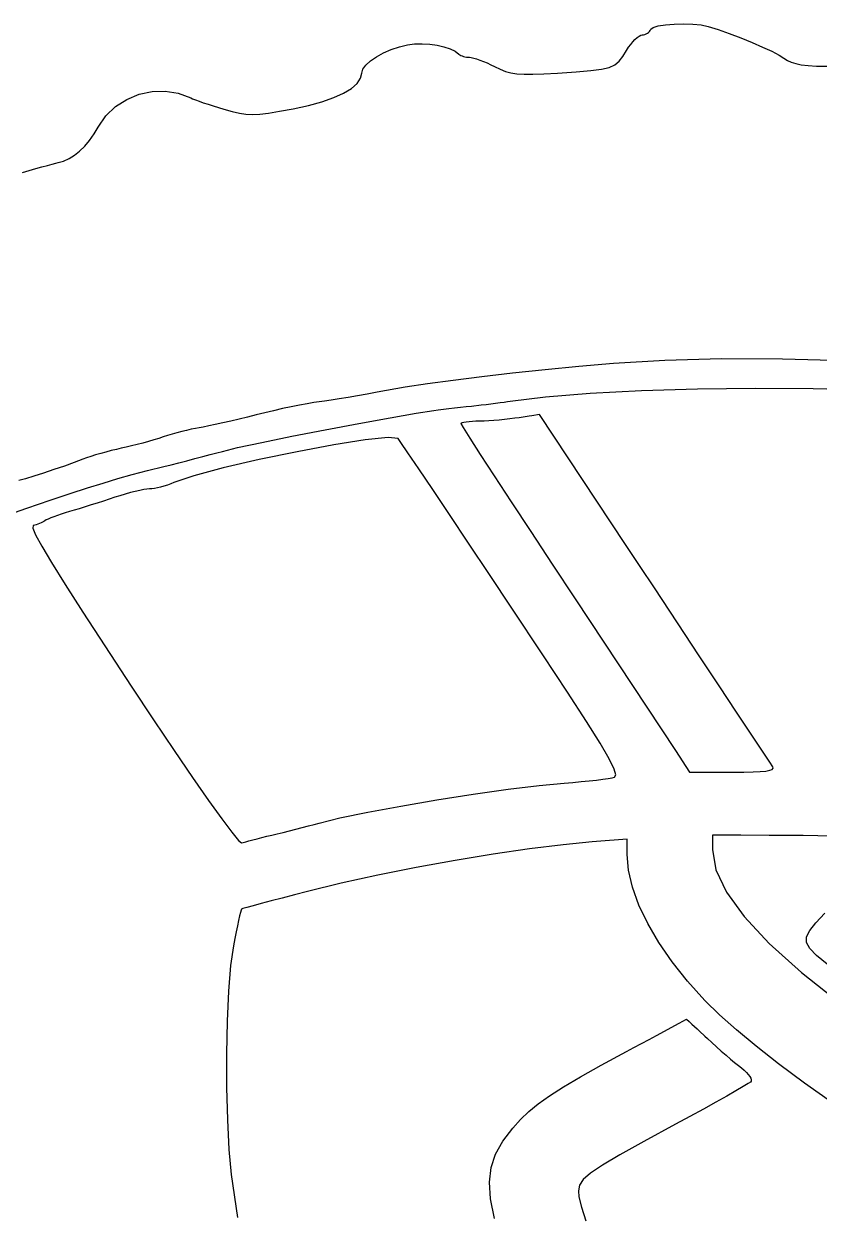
# Model space of a CAD drawing. Extents: x 0.3 to 13.7, y 0.1 to 13.4.
# Drawn here: x 5.132 to 7.097, y 10.458 to 13.405 of the extents above; entities that cross this region are included whole.
import ezdxf

# ---------------------------------------------------------------- set-up
doc = ezdxf.new("R2010")
doc.units = 0
doc.layers.get('0').update_dxf_attribs({"linetype": 'CONTINUOUS'})

msp = doc.modelspace()

# ---------------------------------------------------------------- linework, layer by layer
at = {"color": 0}
for points in [[(5.12799, 13.0379), (5.14497, 13.0428), (5.16124, 13.0474), (5.17638, 13.0517), (5.18989, 13.0553), (5.20144, 13.0584), (5.2105, 13.0607), (5.21664, 13.0621), (5.23004, 13.0659), (5.24338, 13.0721), (5.25662, 13.0803), (5.26953, 13.0907), (5.28207, 13.103), (5.294, 13.1171), (5.30524, 13.1328), (5.3156, 13.15), (5.33464, 13.1775), (5.35851, 13.2004), (5.38618, 13.2183), (5.4165, 13.2308), (5.44851, 13.2378), (5.48112, 13.2389), (5.51329, 13.2337), (5.544, 13.2218), (5.54878, 13.2196), (5.55578, 13.2169), (5.56467, 13.2137), (5.57508, 13.21), (5.58681, 13.2062), (5.59933, 13.2021), (5.61247, 13.1981), (5.62587, 13.1941), (5.64665, 13.1882), (5.66428, 13.184), (5.68033, 13.1816), (5.69661, 13.1808), (5.71468, 13.1818), (5.73628, 13.1845), (5.76313, 13.189), (5.79688, 13.1952), (5.83475, 13.2033), (5.86838, 13.2125), (5.89746, 13.2227), (5.92176, 13.2336), (5.94103, 13.2453), (5.95514, 13.2577), (5.96376, 13.2705), (5.96669, 13.2835), (5.96935, 13.2928), (5.97689, 13.303), (5.9885, 13.3134), (6.00336, 13.3237), (6.02067, 13.3333), (6.03971, 13.3418), (6.05968, 13.3486), (6.07975, 13.3534), (6.09728, 13.3555), (6.11578, 13.356), (6.1345, 13.3548), (6.15272, 13.3522), (6.16976, 13.3483), (6.18494, 13.3433), (6.19754, 13.3372), (6.20687, 13.3302), (6.20882, 13.3286), (6.21137, 13.3271), (6.21442, 13.3257), (6.21778, 13.3246), (6.2214, 13.3236), (6.22521, 13.3229), (6.22906, 13.3224), (6.23286, 13.3223), (6.23736, 13.3217), (6.24333, 13.3204), (6.25043, 13.3183), (6.25851, 13.3155), (6.26719, 13.3121), (6.27636, 13.3083), (6.28564, 13.304), (6.29486, 13.2994), (6.30871, 13.2926), (6.32172, 13.2874), (6.33513, 13.2837), (6.3501, 13.2815), (6.36783, 13.2804), (6.3896, 13.2805), (6.41656, 13.2816), (6.44997, 13.2835), (6.49669, 13.2866), (6.53233, 13.2895), (6.55886, 13.293), (6.57818, 13.2975), (6.59212, 13.3038), (6.60265, 13.3124), (6.61165, 13.3242), (6.62104, 13.3394), (6.62592, 13.3471), (6.63113, 13.3543), (6.63644, 13.3608), (6.64176, 13.3665), (6.64692, 13.3712), (6.65175, 13.3748), (6.65608, 13.377), (6.65983, 13.3778), (6.66314, 13.3781), (6.66644, 13.3789), (6.6696, 13.3802), (6.67253, 13.3819), (6.67518, 13.384), (6.67746, 13.3863), (6.67931, 13.3888), (6.68056, 13.3917), (6.68636, 13.3963), (6.69917, 13.4001), (6.71724, 13.4028), (6.73867, 13.4045), (6.76172, 13.405), (6.7845, 13.4043), (6.80528, 13.4023), (6.82221, 13.3987), (6.84722, 13.3908), (6.87468, 13.3811), (6.90306, 13.3703), (6.93104, 13.359), (6.95714, 13.3477), (6.97993, 13.3371), (6.99794, 13.3278), (7.00982, 13.3203), (7.01824, 13.3147), (7.02767, 13.3101), (7.0389, 13.3066), (7.05257, 13.304), (7.06944, 13.302), (7.09017, 13.3008), (7.1154, 13.3002)], [(7.16222, 12.5719), (7.00586, 12.5763), (6.8559, 12.5768), (6.71576, 12.5731), (6.58886, 12.5653), (6.50331, 12.5578), (6.41971, 12.5497), (6.33925, 12.5413), (6.26318, 12.5327), (6.19276, 12.5239), (6.12924, 12.5153), (6.07383, 12.5068), (6.02778, 12.4987), (6.00435, 12.4944), (5.98025, 12.49), (5.95622, 12.4858), (5.933, 12.4818), (5.91114, 12.4782), (5.89144, 12.475), (5.87457, 12.4726), (5.86111, 12.4708), (5.84793, 12.469), (5.83165, 12.4662), (5.81299, 12.4627), (5.79249, 12.4586), (5.77089, 12.454), (5.74875, 12.449), (5.72678, 12.4438), (5.70557, 12.4386), (5.68463, 12.4333), (5.66351, 12.4282), (5.64279, 12.4232), (5.62299, 12.4187), (5.60476, 12.4147), (5.5886, 12.4112), (5.57514, 12.4085), (5.56494, 12.4067), (5.55583, 12.4052), (5.54536, 12.4031), (5.53401, 12.4004), (5.52208, 12.3975), (5.50999, 12.3944), (5.49799, 12.391), (5.4866, 12.3876), (5.47607, 12.3842), (5.46522, 12.3806), (5.4529, 12.3769), (5.43961, 12.373), (5.42562, 12.3691), (5.41151, 12.3654), (5.39763, 12.3619), (5.38439, 12.3587), (5.37224, 12.356), (5.36025, 12.3533), (5.3476, 12.3502), (5.33453, 12.3468), (5.32156, 12.3432), (5.30903, 12.3395), (5.29725, 12.3359), (5.28674, 12.3324), (5.27778, 12.3291), (5.25618, 12.321), (5.23178, 12.3122), (5.20606, 12.3034), (5.18039, 12.2949), (5.15642, 12.2872), (5.13553, 12.2808), (5.11919, 12.2762)], [(5.10872, 12.1976), (5.13889, 12.208), (5.1965, 12.2277), (5.24582, 12.2442), (5.28879, 12.2583), (5.32742, 12.2702), (5.36367, 12.281), (5.39953, 12.291), (5.43685, 12.3008), (5.47775, 12.311), (5.49576, 12.3155), (5.51497, 12.3203), (5.53478, 12.3254), (5.55458, 12.3305), (5.57383, 12.3356), (5.5919, 12.3403), (5.60824, 12.3447), (5.62224, 12.3485), (5.66, 12.3576), (5.71962, 12.3705), (5.79417, 12.3856), (5.87657, 12.4018), (5.95979, 12.4176), (6.03689, 12.4317), (6.10075, 12.4428), (6.14442, 12.4494), (6.1556, 12.4507), (6.16824, 12.4524), (6.18186, 12.454), (6.19607, 12.4557), (6.21044, 12.4574), (6.2245, 12.459), (6.23779, 12.4604), (6.26172, 12.4631), (6.27376, 12.4645), (6.28575, 12.466), (6.29742, 12.4674), (6.30832, 12.4688), (6.31814, 12.4702), (6.32661, 12.4714), (6.33333, 12.4723), (6.42042, 12.4831), (6.53065, 12.4919), (6.65799, 12.4985), (6.79628, 12.5028), (6.93961, 12.5046), (7.08182, 12.5039), (7.21685, 12.5005)], [(7.13346, 10.7357), (7.0606, 10.7874), (6.99669, 10.8347), (6.94086, 10.8782), (6.89247, 10.9185), (6.85064, 10.9561), (6.81461, 10.9917), (6.77186, 11.039), (6.73394, 11.0867), (6.70101, 11.1344), (6.67339, 11.1814), (6.65147, 11.2273), (6.63542, 11.2715), (6.62554, 11.3134), (6.62224, 11.3525), (6.62224, 11.3899), (6.61143, 11.3891), (6.58996, 11.3874), (6.57915, 11.3866), (6.56842, 11.3858), (6.55761, 11.385), (6.53614, 11.3834), (6.46403, 11.3764), (6.38151, 11.3661), (6.29161, 11.3529), (6.1971, 11.3372), (6.10107, 11.3197), (6.00635, 11.3007), (5.9159, 11.2809), (5.83268, 11.2608), (5.8004, 11.2524), (5.77018, 11.2446), (5.74262, 11.2374), (5.71847, 11.231), (5.6984, 11.2255), (5.68306, 11.2213), (5.67312, 11.2184), (5.66922, 11.217), (5.66829, 11.2146), (5.66672, 11.2091), (5.66465, 11.2005), (5.66217, 11.1894), (5.65929, 11.1761), (5.65614, 11.1609), (5.65283, 11.1443), (5.64936, 11.1266), (5.64258, 11.078), (5.63747, 11.0144), (5.63406, 10.94), (5.63243, 10.8593), (5.6326, 10.7767), (5.6346, 10.6965), (5.63851, 10.6232), (5.64432, 10.5611), (5.65978, 10.455)], [(7.12663, 11.3975), (7.09326, 11.3983), (7.05724, 11.3989), (7.01942, 11.3992), (6.99621, 11.3994), (6.97293, 11.3994), (6.9031, 11.3997), (6.87989, 11.3998), (6.85661, 11.4), (6.83333, 11.4), (6.83333, 11.3646), (6.8419, 11.3145), (6.86789, 11.2592), (6.91157, 11.1987), (6.97325, 11.1325), (7.05317, 11.0604), (7.15164, 10.982)], [(7.11692, 11.0812), (7.0905, 11.1029), (7.07351, 11.1201), (7.06538, 11.1347), (7.0656, 11.1488), (7.07362, 11.1643), (7.08886, 11.1832), (7.11083, 11.2074)], [(6.29471, 10.4528), (6.28515, 10.501), (6.28233, 10.5424), (6.2864, 10.5788), (6.29731, 10.6119), (6.31506, 10.6437), (6.33974, 10.6758), (6.35894, 10.697), (6.37939, 10.7167), (6.40278, 10.736), (6.43072, 10.756), (6.46485, 10.7779), (6.50678, 10.8026), (6.55821, 10.8314), (6.62076, 10.8653), (6.63932, 10.8753), (6.67643, 10.8952), (6.69504, 10.9052), (6.75071, 10.9351), (6.76932, 10.945), (6.77572, 10.9391), (6.78217, 10.9331), (6.78857, 10.9272), (6.79503, 10.9212), (6.80143, 10.9153), (6.81435, 10.9033), (6.82075, 10.8973), (6.83176, 10.8873), (6.84332, 10.8768), (6.85504, 10.8664), (6.86664, 10.8563), (6.87776, 10.8467), (6.88803, 10.8381), (6.89714, 10.8306), (6.90468, 10.8245), (6.9114, 10.819), (6.9171, 10.8136), (6.92176, 10.8084), (6.92529, 10.8037), (6.92763, 10.7993), (6.92871, 10.7955), (6.9285, 10.7922), (6.92692, 10.7898), (6.92128, 10.7859), (6.90913, 10.7785), (6.89128, 10.7682), (6.86838, 10.7552), (6.84125, 10.74), (6.81065, 10.723), (6.77729, 10.7048), (6.74203, 10.6855), (6.66385, 10.643), (6.60439, 10.6099), (6.56114, 10.5843), (6.53168, 10.5645), (6.51361, 10.5486), (6.5045, 10.5348), (6.5019, 10.5212), (6.50331, 10.506), (6.50928, 10.4803), (6.51997, 10.4465)]]:
    msp.add_lwpolyline(points, dxfattribs=at)
for points in [[(6.98204, 11.5688), (6.97456, 11.5802), (6.95643, 11.6078), (6.92876, 11.6497), (6.89279, 11.7041), (6.84967, 11.7692), (6.80067, 11.8433), (6.74696, 11.9244), (6.68972, 12.0108), (6.65419, 12.0643), (6.61865, 12.1179), (6.58317, 12.1716), (6.5121, 12.2788), (6.47661, 12.3323), (6.40554, 12.4395), (6.38683, 12.4366), (6.38053, 12.4356), (6.35558, 12.4316), (6.34457, 12.4301), (6.33242, 12.4286), (6.31956, 12.4272), (6.30637, 12.4259), (6.29324, 12.4249), (6.2806, 12.424), (6.26882, 12.4234), (6.25836, 12.423), (6.24886, 12.4228), (6.24001, 12.4224), (6.23199, 12.4217), (6.22499, 12.421), (6.21918, 12.4201), (6.21485, 12.4192), (6.21208, 12.4181), (6.2111, 12.4171), (6.2169, 12.4073), (6.23346, 12.3813), (6.2596, 12.3408), (6.29422, 12.2876), (6.3361, 12.2236), (6.38417, 12.1504), (6.43718, 12.0699), (6.49397, 11.9837), (6.52935, 11.9302), (6.56467, 11.8767), (6.60004, 11.8232), (6.63542, 11.7696), (6.67079, 11.7162), (6.70611, 11.6625), (6.74149, 11.6091), (6.77686, 11.5555), (6.88351, 11.5555), (6.91086, 11.5557), (6.93338, 11.5563), (6.95133, 11.5572), (6.96496, 11.5584), (6.97456, 11.5603), (6.98042, 11.5626), (6.98281, 11.5654), (6.98204, 11.5688)], [(5.74447, 11.4001), (5.75786, 11.4033), (5.77257, 11.4068), (5.78808, 11.4107), (5.80393, 11.4147), (5.81961, 11.4188), (5.83475, 11.4227), (5.84868, 11.4264), (5.86111, 11.4299), (5.9126, 11.4425), (5.98188, 11.4568), (6.06347, 11.4718), (6.15201, 11.4869), (6.24203, 11.501), (6.32807, 11.5132), (6.40479, 11.5228), (6.46669, 11.5287), (6.48828, 11.5304), (6.50917, 11.5322), (6.52892, 11.5342), (6.54688, 11.5362), (6.56267, 11.5381), (6.57574, 11.5401), (6.5855, 11.5418), (6.59153, 11.5433), (6.59451, 11.5491), (6.59044, 11.5633), (6.5779, 11.5884), (6.55544, 11.6269), (6.5216, 11.681), (6.47493, 11.7533), (6.41407, 11.8459), (6.33746, 11.9613), (6.28233, 12.0441), (6.23068, 12.1215), (6.18354, 12.1921), (6.14208, 12.254), (6.10747, 12.3055), (6.08089, 12.3449), (6.06347, 12.3706), (6.05637, 12.3806), (6.03153, 12.3828), (5.97547, 12.3768), (5.89757, 12.3644), (5.80692, 12.3476), (5.71283, 12.3281), (5.62457, 12.3076), (5.55138, 12.2881), (5.50239, 12.2715), (5.49457, 12.2683), (5.48633, 12.2653), (5.47792, 12.2626), (5.46962, 12.2602), (5.46158, 12.2583), (5.45415, 12.2568), (5.4476, 12.2559), (5.442, 12.2556), (5.43599, 12.2552), (5.4279, 12.254), (5.41808, 12.252), (5.40701, 12.2495), (5.39492, 12.2464), (5.38222, 12.2429), (5.36919, 12.2389), (5.35628, 12.2349), (5.34283, 12.2303), (5.32835, 12.2256), (5.31321, 12.2208), (5.2979, 12.2159), (5.28293, 12.2112), (5.26872, 12.2068), (5.25575, 12.2028), (5.24447, 12.1995), (5.23415, 12.1964), (5.22418, 12.1932), (5.21463, 12.19), (5.20589, 12.1868), (5.19808, 12.1839), (5.19157, 12.1812), (5.18658, 12.1789), (5.18332, 12.177), (5.18078, 12.1753), (5.17763, 12.1736), (5.17415, 12.1718), (5.17036, 12.1703), (5.16644, 12.1687), (5.16243, 12.1672), (5.15853, 12.166), (5.15483, 12.1651), (5.15381, 12.159), (5.1606, 12.1423), (5.17578, 12.114), (5.19993, 12.0734), (5.23351, 12.0194), (5.27718, 11.9512), (5.33143, 11.8678), (5.39686, 11.7684), (5.45247, 11.6847), (5.50336, 11.609), (5.54883, 11.5424), (5.58811, 11.4859), (5.62056, 11.4406), (5.64546, 11.4072), (5.66211, 11.3869), (5.66982, 11.3807), (5.67378, 11.382), (5.67985, 11.3838), (5.68782, 11.3859), (5.69732, 11.3885), (5.70801, 11.3912), (5.71967, 11.394), (5.73188, 11.3971), (5.74447, 11.4001)]]:
    msp.add_lwpolyline(points, close=True, dxfattribs=at)

doc.saveas('drawing.dxf')
